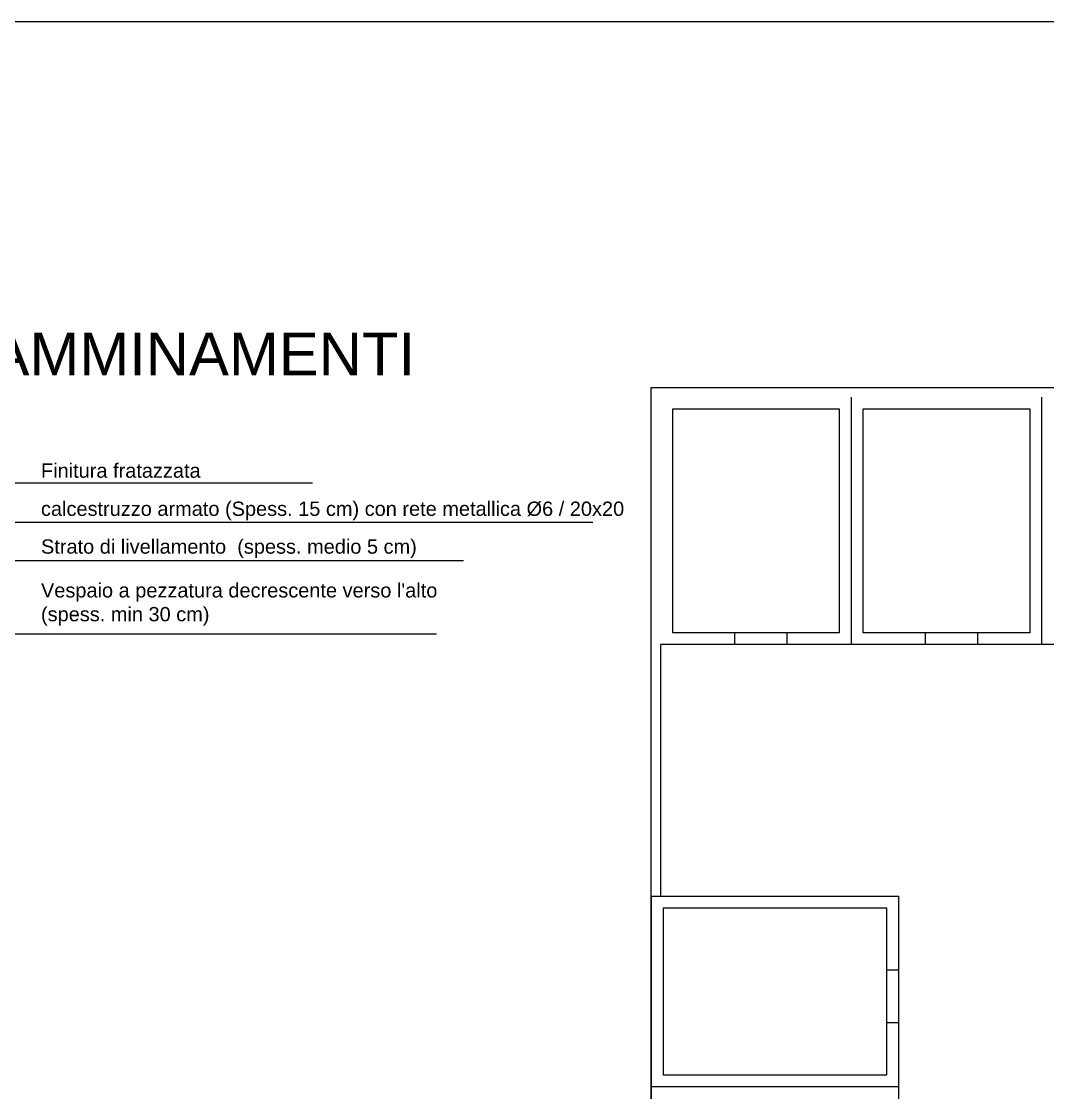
# Model space of a CAD drawing. Header units: millimetres. Extents: x 4085 to 4872, y 1447 to 1654.
# Drawn here: x 4415.98 to 4426.76, y 1642.29 to 1653.54 of the extents above; entities that cross this region are included whole.
import ezdxf

# ---------------------------------------------------------------- set-up
doc = ezdxf.new("R2010")
doc.units = ezdxf.units.MM
for name, color, linetype in [('01', 4, 'Continuous'), ('02', 3, 'Continuous'), ('04', 1, 'Continuous'), ('scritte', 6, 'Continuous'), ('TESTO', 252, 'Continuous')]:
    doc.layers.add(name, color=color, linetype=linetype)
doc.styles.add('LEADER', font='arial.ttf')
doc.styles.get("Standard").update_dxf_attribs({"font": 'arial.ttf'})

msp = doc.modelspace()

# ---------------------------------------------------------------- linework, layer by layer
at = {"layer": '01'}
for p, q in [((4424.0202, 1647.1184), (4423.4702, 1647.1184)), ((4426.0202, 1647.1184), (4425.4702, 1647.1184)), ((4424.0202, 1646.9934), (4423.4702, 1646.9934)), ((4426.0202, 1646.9934), (4425.4702, 1646.9934)), ((4425.0702, 1643.0275), (4425.0702, 1643.5775)), ((4425.1952, 1643.0275), (4425.1952, 1643.5775))]:
    msp.add_line(p, q, dxfattribs=at)
at = {"layer": '02'}
for p, q in [((4424.6952, 1649.5934), (4424.6952, 1646.9934)), ((4426.6952, 1649.5934), (4426.6952, 1646.9934)), ((4422.6952, 1644.3525), (4422.6952, 1646.9934))]:
    msp.add_line(p, q, dxfattribs=at)
at = {"layer": '04'}
for p, q in [((4422.5952, 1610.1578), (4422.5952, 1649.6934)), ((4422.5952, 1649.6934), (4438.6952, 1649.6934)), ((4423.4702, 1647.1184), (4423.4702, 1646.9934)), ((4424.0202, 1647.1184), (4424.0202, 1646.9934)), ((4425.4702, 1647.1184), (4425.4702, 1646.9934)), ((4426.0202, 1647.1184), (4426.0202, 1646.9934)), ((4423.4702, 1646.9934), (4422.6952, 1646.9934)), ((4424.6952, 1646.9934), (4424.0202, 1646.9934)), ((4425.4702, 1646.9934), (4424.6952, 1646.9934)), ((4426.6952, 1646.9934), (4426.0202, 1646.9934)), ((4427.4702, 1646.9934), (4426.6952, 1646.9934)), ((4422.5952, 1644.3525), (4422.5952, 1642.3525)), ((4422.5952, 1644.3525), (4425.1952, 1644.3525)), ((4425.1952, 1643.5775), (4425.1952, 1644.3525)), ((4425.0702, 1643.5775), (4425.1952, 1643.5775)), ((4425.0702, 1643.0275), (4425.1952, 1643.0275)), ((4422.5952, 1642.3525), (4422.5952, 1640.3525)), ((4425.1952, 1641.5775), (4425.1952, 1642.3525))]:
    msp.add_line(p, q, dxfattribs=at)
msp.add_lwpolyline([(4384.9993, 1653.5375), (4503.8993, 1653.5375), (4503.8993, 1569.4375), (4384.9993, 1569.4375)], close=True, dxfattribs=at)
for points in [[(4423.4702, 1647.1184), (4422.8202, 1647.1184), (4422.8202, 1649.4684), (4424.5702, 1649.4684), (4424.5702, 1647.1184), (4424.0202, 1647.1184)], [(4425.4702, 1647.1184), (4424.8202, 1647.1184), (4424.8202, 1649.4684), (4426.5702, 1649.4684), (4426.5702, 1647.1184), (4426.0202, 1647.1184)], [(4425.0702, 1643.5775), (4425.0702, 1644.2275), (4422.7202, 1644.2275), (4422.7202, 1642.4775), (4425.0702, 1642.4775), (4425.0702, 1643.0275)], [(4422.5952, 1642.3525), (4425.1952, 1642.3525), (4425.1952, 1643.0275)]]:
    msp.add_lwpolyline(points, dxfattribs=at)
at = {"layer": 'TESTO', "linetype": 'Continuous'}
for p, q in [((4415.2252, 1648.6939), (4419.0386, 1648.6939)), ((4415.2338, 1648.278), (4421.9814, 1648.278)), ((4414.8835, 1647.8772), (4420.6242, 1647.8772)), ((4414.8835, 1647.106), (4420.34, 1647.106))]:
    msp.add_line(p, q, dxfattribs=at)

# ---------------------------------------------------------------- texts
at = {"layer": 'scritte', "insert": (4407.7523, 1650.2709), "char_height": 0.45, "attachment_point": 1}
msp.add_mtext_dynamic_manual_height_columns('SEZIONE DI PROGETTO CAMMINAMENTI', width=66.145037, gutter_width=12.5, heights=[0], dxfattribs=at)
at = {"layer": 'TESTO', "linetype": 'Continuous', "char_height": 0.15, "attachment_point": 4, "style": 'LEADER'}
for s, insert in [('Finitura fratazzata', (4416.1851, 1648.8198)), ('Strato di livellamento  (spess. medio 5 cm)', (4416.1851, 1648.001)), ("Vespaio a pezzatura decrescente verso l'alto\\P(spess. min 30 cm)", (4416.1851, 1647.4162))]:
    msp.add_mtext(s, dxfattribs=dict(at, insert=insert))
at = {"layer": 'TESTO', "linetype": 'Continuous', "insert": (4416.1851, 1648.398), "char_height": 0.15, "width": 6.267265, "attachment_point": 4, "style": 'LEADER'}
msp.add_mtext('calcestruzzo armato (Spess. 15 cm) con rete metallica %%C6 / 20x20', dxfattribs=at)

doc.saveas('drawing.dxf')
